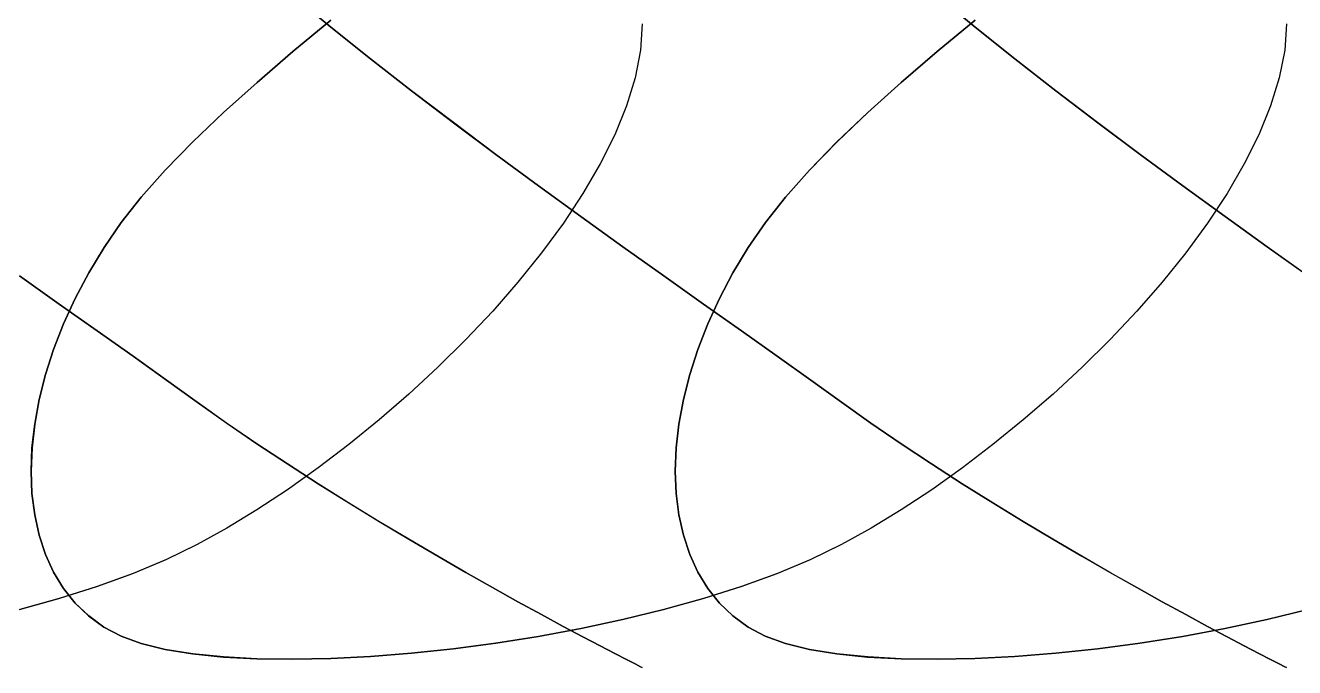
# Model space of a CAD drawing. Header units: metres. Extents: x -872 to 880, y -160 to 160.
# Drawn here: x -73.2 to 242, y -160 to -0.4 of the extents above; entities that cross this region are included whole.
import ezdxf

# ---------------------------------------------------------------- set-up
doc = ezdxf.new("R2010")
doc.units = ezdxf.units.M

msp = doc.modelspace()

# ---------------------------------------------------------------- linework, layer by layer
for p, q in [((2.662338, -0.846139, -311.76917), (-6.770493, 6.955189, -311.76917)), ((2.662338, -0.846139, -311.76917), (-6.770493, 6.955189, -311.76917)), ((-6.769531, 6.94967, -311.76917), (2.664345, -0.851257, -311.76917)), ((-6.769531, 6.94967, -311.76917), (2.664345, -0.851257, -311.76917)), ((162.66234, -0.846139, -311.76917), (153.2295, 6.955189, -311.76917)), ((162.66234, -0.846139, -311.76917), (153.2295, 6.955189, -311.76917)), ((153.23047, 6.94967, -311.76917), (162.66434, -0.851257, -311.76917)), ((153.23047, 6.94967, -311.76917), (162.66434, -0.851257, -311.76917)), ((-6.778473, -6.944762, -311.76917), (2.654007, 0.856816, -311.76917)), ((-6.778473, -6.944762, -311.76917), (2.654007, 0.856816, -311.76917)), ((2.669075, 0.860153, -311.76917), (-6.763939, -6.940898, -311.76917)), ((2.669075, 0.860153, -311.76917), (-6.763939, -6.940898, -311.76917)), ((153.22153, -6.944762, -311.76917), (162.654, 0.856816, -311.76917)), ((153.22153, -6.944762, -311.76917), (162.654, 0.856816, -311.76917)), ((162.66907, 0.860153, -311.76917), (153.23605, -6.940898, -311.76917)), ((162.66907, 0.860153, -311.76917), (153.23605, -6.940898, -311.76917)), ((12.511429, -8.734611, -311.76917), (2.662338, -0.846139, -311.76917)), ((12.511429, -8.734611, -311.76917), (2.662338, -0.846139, -311.76917)), ((2.664345, -0.851257, -311.76917), (12.514519, -8.739294, -311.76917)), ((2.664345, -0.851257, -311.76917), (12.514519, -8.739294, -311.76917)), ((80.000015, -0.004583, -311.76917), (79.54349, -6.60342, -311.76917)), ((80.000015, -0.004583, -311.76917), (79.54349, -6.60342, -311.76917)), ((172.51143, -8.734611, -311.76917), (162.66234, -0.846139, -311.76917)), ((172.51143, -8.734611, -311.76917), (162.66234, -0.846139, -311.76917)), ((162.66434, -0.851257, -311.76917), (172.51453, -8.739294, -311.76917)), ((162.66434, -0.851257, -311.76917), (172.51453, -8.739294, -311.76917)), ((240.00002, -0.004583, -311.76917), (239.54349, -6.60342, -311.76917)), ((240.00002, -0.004583, -311.76917), (239.54349, -6.60342, -311.76917)), ((-15.702042, -14.614841, -311.76917), (-6.778473, -6.944762, -311.76917)), ((-15.702042, -14.614841, -311.76917), (-6.778473, -6.944762, -311.76917)), ((-6.763939, -6.940898, -311.76917), (-15.688087, -14.610506, -311.76917)), ((-6.763939, -6.940898, -311.76917), (-15.688087, -14.610506, -311.76917)), ((22.68409, -16.665861, -311.76917), (12.511429, -8.734611, -311.76917)), ((22.68409, -16.665861, -311.76917), (12.511429, -8.734611, -311.76917)), ((12.514519, -8.739294, -311.76917), (22.68829, -16.670082, -311.76917)), ((12.514519, -8.739294, -311.76917), (22.68829, -16.670082, -311.76917)), ((79.54349, -6.60342, -311.76917), (78.20972, -13.429016, -311.76917)), ((79.54349, -6.60342, -311.76917), (78.20972, -13.429016, -311.76917)), ((144.29796, -14.614841, -311.76917), (153.22153, -6.944762, -311.76917)), ((144.29796, -14.614841, -311.76917), (153.22153, -6.944762, -311.76917)), ((153.23605, -6.940898, -311.76917), (144.31192, -14.610506, -311.76917)), ((153.23605, -6.940898, -311.76917), (144.31192, -14.610506, -311.76917)), ((182.68408, -16.665861, -311.76917), (172.51143, -8.734611, -311.76917)), ((182.68408, -16.665861, -311.76917), (172.51143, -8.734611, -311.76917)), ((172.51453, -8.739294, -311.76917), (182.6883, -16.670082, -311.76917)), ((172.51453, -8.739294, -311.76917), (182.6883, -16.670082, -311.76917)), ((239.54349, -6.60342, -311.76917), (238.20972, -13.429016, -311.76917)), ((239.54349, -6.60342, -311.76917), (238.20972, -13.429016, -311.76917)), ((-24.024033, -22.109055, -311.76917), (-15.702042, -14.614841, -311.76917)), ((-24.024033, -22.109055, -311.76917), (-15.702042, -14.614841, -311.76917)), ((-15.688087, -14.610506, -311.76917), (-24.010689, -22.104311, -311.76917)), ((-15.688087, -14.610506, -311.76917), (-24.010689, -22.104311, -311.76917)), ((78.20972, -13.429016, -311.76917), (76.05594, -20.441353, -311.76917)), ((78.20972, -13.429016, -311.76917), (76.05594, -20.441353, -311.76917)), ((135.97597, -22.109055, -311.76917), (144.29796, -14.614841, -311.76917)), ((135.97597, -22.109055, -311.76917), (144.29796, -14.614841, -311.76917)), ((144.31192, -14.610506, -311.76917), (135.98932, -22.104311, -311.76917)), ((144.31192, -14.610506, -311.76917), (135.98932, -22.104311, -311.76917)), ((238.20972, -13.429016, -311.76917), (236.05594, -20.441353, -311.76917)), ((238.20972, -13.429016, -311.76917), (236.05594, -20.441353, -311.76917)), ((33.08764, -24.595524, -311.76917), (22.68409, -16.665861, -311.76917)), ((33.08764, -24.595524, -311.76917), (22.68409, -16.665861, -311.76917)), ((22.68829, -16.670082, -311.76917), (33.092953, -24.599266, -311.76917)), ((22.68829, -16.670082, -311.76917), (33.092953, -24.599266, -311.76917)), ((193.08765, -24.595524, -311.76917), (182.68408, -16.665861, -311.76917)), ((193.08765, -24.595524, -311.76917), (182.68408, -16.665861, -311.76917)), ((182.6883, -16.670082, -311.76917), (193.09296, -24.599266, -311.76917)), ((182.6883, -16.670082, -311.76917), (193.09296, -24.599266, -311.76917)), ((76.05594, -20.441353, -311.76917), (73.139435, -27.60041, -311.76917)), ((76.05594, -20.441353, -311.76917), (73.139435, -27.60041, -311.76917)), ((236.05594, -20.441353, -311.76917), (233.13943, -27.60041, -311.76917)), ((236.05594, -20.441353, -311.76917), (233.13943, -27.60041, -311.76917)), ((-31.65178, -29.38303, -311.76917), (-24.024033, -22.109055, -311.76917)), ((-31.65178, -29.38303, -311.76917), (-24.024033, -22.109055, -311.76917)), ((-24.010689, -22.104311, -311.76917), (-31.639069, -29.377956, -311.76917)), ((-24.010689, -22.104311, -311.76917), (-31.639069, -29.377956, -311.76917)), ((43.62939, -32.479233, -311.76917), (33.08764, -24.595524, -311.76917)), ((43.62939, -32.479233, -311.76917), (33.08764, -24.595524, -311.76917)), ((33.092953, -24.599266, -311.76917), (43.635807, -32.482483, -311.76917)), ((33.092953, -24.599266, -311.76917), (43.635807, -32.482483, -311.76917)), ((128.34822, -29.38303, -311.76917), (135.97597, -22.109055, -311.76917)), ((128.34822, -29.38303, -311.76917), (135.97597, -22.109055, -311.76917)), ((135.98932, -22.104311, -311.76917), (128.36093, -29.377956, -311.76917)), ((135.98932, -22.104311, -311.76917), (128.36093, -29.377956, -311.76917)), ((203.6294, -32.479233, -311.76917), (193.08765, -24.595524, -311.76917)), ((203.6294, -32.479233, -311.76917), (193.08765, -24.595524, -311.76917)), ((193.09296, -24.599266, -311.76917), (203.6358, -32.482483, -311.76917)), ((193.09296, -24.599266, -311.76917), (203.6358, -32.482483, -311.76917)), ((73.139435, -27.60041, -311.76917), (69.517456, -34.866173, -311.76917)), ((73.139435, -27.60041, -311.76917), (69.517456, -34.866173, -311.76917)), ((233.13943, -27.60041, -311.76917), (229.51746, -34.866173, -311.76917)), ((233.13943, -27.60041, -311.76917), (229.51746, -34.866173, -311.76917)), ((-38.4926, -36.3924, -311.76917), (-31.65178, -29.38303, -311.76917)), ((-38.4926, -36.3924, -311.76917), (-31.65178, -29.38303, -311.76917)), ((-31.639069, -29.377956, -311.76917), (-38.480545, -36.387085, -311.76917)), ((-31.639069, -29.377956, -311.76917), (-38.480545, -36.387085, -311.76917)), ((121.5074, -36.3924, -311.76917), (128.34822, -29.38303, -311.76917)), ((121.5074, -36.3924, -311.76917), (128.34822, -29.38303, -311.76917)), ((128.36093, -29.377956, -311.76917), (121.519455, -36.387085, -311.76917)), ((128.36093, -29.377956, -311.76917), (121.519455, -36.387085, -311.76917)), ((54.21666, -40.27262, -311.76917), (43.62939, -32.479233, -311.76917)), ((54.21666, -40.27262, -311.76917), (43.62939, -32.479233, -311.76917)), ((43.635807, -32.482483, -311.76917), (54.224148, -40.27538, -311.76917)), ((43.635807, -32.482483, -311.76917), (54.224148, -40.27538, -311.76917)), ((214.21666, -40.27262, -311.76917), (203.6294, -32.479233, -311.76917)), ((214.21666, -40.27262, -311.76917), (203.6294, -32.479233, -311.76917)), ((203.6358, -32.482483, -311.76917), (214.22415, -40.27538, -311.76917)), ((203.6358, -32.482483, -311.76917), (214.22415, -40.27538, -311.76917)), ((-44.45382, -43.092793, -311.76917), (-38.4926, -36.3924, -311.76917)), ((-44.45382, -43.092793, -311.76917), (-38.4926, -36.3924, -311.76917)), ((-38.480545, -36.387085, -311.76917), (-44.442444, -43.087337, -311.76917)), ((-38.480545, -36.387085, -311.76917), (-44.442444, -43.087337, -311.76917)), ((69.517456, -34.866173, -311.76917), (65.24727, -42.198624, -311.76917)), ((69.517456, -34.866173, -311.76917), (65.24727, -42.198624, -311.76917)), ((115.54618, -43.092793, -311.76917), (121.5074, -36.3924, -311.76917)), ((115.54618, -43.092793, -311.76917), (121.5074, -36.3924, -311.76917)), ((121.519455, -36.387085, -311.76917), (115.557556, -43.087337, -311.76917)), ((121.519455, -36.387085, -311.76917), (115.557556, -43.087337, -311.76917)), ((229.51746, -34.866173, -311.76917), (225.24727, -42.198624, -311.76917)), ((229.51746, -34.866173, -311.76917), (225.24727, -42.198624, -311.76917)), ((64.75677, -47.93132, -311.76917), (54.21666, -40.27262, -311.76917)), ((64.75677, -47.93132, -311.76917), (54.21666, -40.27262, -311.76917)), ((54.224148, -40.27538, -311.76917), (64.765274, -47.933594, -311.76917)), ((54.224148, -40.27538, -311.76917), (64.765274, -47.933594, -311.76917)), ((224.75677, -47.93132, -311.76917), (214.21666, -40.27262, -311.76917)), ((224.75677, -47.93132, -311.76917), (214.21666, -40.27262, -311.76917)), ((214.22415, -40.27538, -311.76917), (224.76527, -47.933594, -311.76917)), ((214.22415, -40.27538, -311.76917), (224.76527, -47.933594, -311.76917)), ((-49.44278, -49.439835, -311.76917), (-44.45382, -43.092793, -311.76917)), ((-49.44278, -49.439835, -311.76917), (-44.45382, -43.092793, -311.76917)), ((-44.442444, -43.087337, -311.76917), (-49.432083, -49.434357, -311.76917)), ((-44.442444, -43.087337, -311.76917), (-49.432083, -49.434357, -311.76917)), ((65.24727, -42.198624, -311.76917), (60.38614, -49.557743, -311.76917)), ((65.24727, -42.198624, -311.76917), (60.38614, -49.557743, -311.76917)), ((110.55722, -49.439835, -311.76917), (115.54618, -43.092793, -311.76917)), ((110.55722, -49.439835, -311.76917), (115.54618, -43.092793, -311.76917)), ((115.557556, -43.087337, -311.76917), (110.56792, -49.434357, -311.76917)), ((115.557556, -43.087337, -311.76917), (110.56792, -49.434357, -311.76917)), ((225.24727, -42.198624, -311.76917), (220.38614, -49.557743, -311.76917)), ((225.24727, -42.198624, -311.76917), (220.38614, -49.557743, -311.76917)), ((-53.69124, -55.645027, -311.76917), (-49.44278, -49.439835, -311.76917)), ((-53.69124, -55.645027, -311.76917), (-49.44278, -49.439835, -311.76917)), ((-49.432083, -49.434357, -311.76917), (-53.681183, -55.639626, -311.76917)), ((-49.432083, -49.434357, -311.76917), (-53.681183, -55.639626, -311.76917)), ((60.38614, -49.557743, -311.76917), (54.991333, -56.903515, -311.76917)), ((60.38614, -49.557743, -311.76917), (54.991333, -56.903515, -311.76917)), ((75.15702, -55.410965, -311.76917), (64.75677, -47.93132, -311.76917)), ((75.15702, -55.410965, -311.76917), (64.75677, -47.93132, -311.76917)), ((64.765274, -47.933594, -311.76917), (75.16648, -55.412773, -311.76917)), ((64.765274, -47.933594, -311.76917), (75.16648, -55.412773, -311.76917)), ((106.30876, -55.645027, -311.76917), (110.55722, -49.439835, -311.76917)), ((106.30876, -55.645027, -311.76917), (110.55722, -49.439835, -311.76917)), ((110.56792, -49.434357, -311.76917), (106.31882, -55.639626, -311.76917)), ((110.56792, -49.434357, -311.76917), (106.31882, -55.639626, -311.76917)), ((220.38614, -49.557743, -311.76917), (214.99133, -56.903515, -311.76917)), ((220.38614, -49.557743, -311.76917), (214.99133, -56.903515, -311.76917)), ((235.15703, -55.410965, -311.76917), (224.75677, -47.93132, -311.76917)), ((235.15703, -55.410965, -311.76917), (224.75677, -47.93132, -311.76917)), ((224.76527, -47.933594, -311.76917), (235.16649, -55.412773, -311.76917)), ((224.76527, -47.933594, -311.76917), (235.16649, -55.412773, -311.76917)), ((-57.492783, -61.928253, -311.76917), (-53.69124, -55.645027, -311.76917)), ((-57.492783, -61.928253, -311.76917), (-53.69124, -55.645027, -311.76917)), ((-53.681183, -55.639626, -311.76917), (-57.483337, -61.92308, -311.76917)), ((-53.681183, -55.639626, -311.76917), (-57.483337, -61.92308, -311.76917)), ((85.32474, -62.66719, -311.76917), (75.15702, -55.410965, -311.76917)), ((85.32474, -62.66719, -311.76917), (75.15702, -55.410965, -311.76917)), ((75.16648, -55.412773, -311.76917), (85.33507, -62.668556, -311.76917)), ((75.16648, -55.412773, -311.76917), (85.33507, -62.668556, -311.76917)), ((102.50722, -61.928253, -311.76917), (106.30876, -55.645027, -311.76917)), ((102.50722, -61.928253, -311.76917), (106.30876, -55.645027, -311.76917)), ((106.31882, -55.639626, -311.76917), (102.51666, -61.92308, -311.76917)), ((106.31882, -55.639626, -311.76917), (102.51666, -61.92308, -311.76917)), ((245.32474, -62.66719, -311.76917), (235.15703, -55.410965, -311.76917)), ((245.32474, -62.66719, -311.76917), (235.15703, -55.410965, -311.76917)), ((235.16649, -55.412773, -311.76917), (245.33507, -62.668556, -311.76917)), ((235.16649, -55.412773, -311.76917), (245.33507, -62.668556, -311.76917)), ((54.991333, -56.903515, -311.76917), (49.120117, -64.19592, -311.76917)), ((54.991333, -56.903515, -311.76917), (49.120117, -64.19592, -311.76917)), ((214.99133, -56.903515, -311.76917), (209.12012, -64.19592, -311.76917)), ((214.99133, -56.903515, -311.76917), (209.12012, -64.19592, -311.76917)), ((-64.83276, -69.65563, -311.76917), (-74.67526, -62.66719, -311.76917)), ((-64.83276, -69.65563, -311.76917), (-74.67526, -62.66719, -311.76917)), ((-74.66493, -62.668556, -311.76917), (-64.82166, -69.656586, -311.76917)), ((-74.66493, -62.668556, -311.76917), (-64.82166, -69.656586, -311.76917)), ((-60.847366, -68.25776, -311.76917), (-57.492783, -61.928253, -311.76917)), ((-60.847366, -68.25776, -311.76917), (-57.492783, -61.928253, -311.76917)), ((-57.483337, -61.92308, -311.76917), (-60.838486, -68.25293, -311.76917)), ((-57.483337, -61.92308, -311.76917), (-60.838486, -68.25293, -311.76917)), ((95.16724, -69.65563, -311.76917), (85.32474, -62.66719, -311.76917)), ((95.16724, -69.65563, -311.76917), (85.32474, -62.66719, -311.76917)), ((85.33507, -62.668556, -311.76917), (95.17834, -69.656586, -311.76917)), ((85.33507, -62.668556, -311.76917), (95.17834, -69.656586, -311.76917)), ((99.15263, -68.25776, -311.76917), (102.50722, -61.928253, -311.76917)), ((99.15263, -68.25776, -311.76917), (102.50722, -61.928253, -311.76917)), ((102.51666, -61.92308, -311.76917), (99.161514, -68.25293, -311.76917)), ((102.51666, -61.92308, -311.76917), (99.161514, -68.25293, -311.76917)), ((49.120117, -64.19592, -311.76917), (42.829758, -71.39494, -311.76917)), ((49.120117, -64.19592, -311.76917), (42.829758, -71.39494, -311.76917)), ((209.12012, -64.19592, -311.76917), (202.82976, -71.39494, -311.76917)), ((209.12012, -64.19592, -311.76917), (202.82976, -71.39494, -311.76917)), ((-63.75496, -74.60178, -311.76917), (-60.847366, -68.25776, -311.76917)), ((-63.75496, -74.60178, -311.76917), (-60.847366, -68.25776, -311.76917)), ((-60.838486, -68.25293, -311.76917), (-63.746628, -74.597404, -311.76917)), ((-60.838486, -68.25293, -311.76917), (-63.746628, -74.597404, -311.76917)), ((96.24504, -74.60178, -311.76917), (99.15263, -68.25776, -311.76917)), ((96.24504, -74.60178, -311.76917), (99.15263, -68.25776, -311.76917)), ((99.161514, -68.25293, -311.76917), (96.25337, -74.597404, -311.76917)), ((99.161514, -68.25293, -311.76917), (96.25337, -74.597404, -311.76917)), ((-55.40817, -76.33192, -311.76917), (-64.83276, -69.65563, -311.76917)), ((-55.40817, -76.33192, -311.76917), (-64.83276, -69.65563, -311.76917)), ((-64.82166, -69.656586, -311.76917), (-55.396423, -76.332504, -311.76917)), ((-64.82166, -69.656586, -311.76917), (-55.396423, -76.332504, -311.76917)), ((42.829758, -71.39494, -311.76917), (36.177513, -78.46056, -311.76917)), ((42.829758, -71.39494, -311.76917), (36.177513, -78.46056, -311.76917)), ((104.59183, -76.33192, -311.76917), (95.16724, -69.65563, -311.76917)), ((104.59183, -76.33192, -311.76917), (95.16724, -69.65563, -311.76917)), ((95.17834, -69.656586, -311.76917), (104.60358, -76.332504, -311.76917)), ((95.17834, -69.656586, -311.76917), (104.60358, -76.332504, -311.76917)), ((202.82976, -71.39494, -311.76917), (196.17752, -78.46056, -311.76917)), ((202.82976, -71.39494, -311.76917), (196.17752, -78.46056, -311.76917)), ((-66.21553, -80.92857, -311.76917), (-63.75496, -74.60178, -311.76917)), ((-66.21553, -80.92857, -311.76917), (-63.75496, -74.60178, -311.76917)), ((-63.746628, -74.597404, -311.76917), (-66.20773, -80.92473, -311.76917)), ((-63.746628, -74.597404, -311.76917), (-66.20773, -80.92473, -311.76917)), ((93.78447, -80.92857, -311.76917), (96.24504, -74.60178, -311.76917)), ((93.78447, -80.92857, -311.76917), (96.24504, -74.60178, -311.76917)), ((96.25337, -74.597404, -311.76917), (93.79227, -80.92473, -311.76917)), ((96.25337, -74.597404, -311.76917), (93.79227, -80.92473, -311.76917)), ((-46.494167, -82.65169, -311.76917), (-55.40817, -76.33192, -311.76917)), ((-46.494167, -82.65169, -311.76917), (-55.40817, -76.33192, -311.76917)), ((-55.396423, -76.332504, -311.76917), (-46.48191, -82.65195, -311.76917)), ((-55.396423, -76.332504, -311.76917), (-46.48191, -82.65195, -311.76917)), ((36.177513, -78.46056, -311.76917), (29.22065, -85.35276, -311.76917)), ((36.177513, -78.46056, -311.76917), (29.22065, -85.35276, -311.76917)), ((113.50583, -82.65169, -311.76917), (104.59183, -76.33192, -311.76917)), ((113.50583, -82.65169, -311.76917), (104.59183, -76.33192, -311.76917)), ((104.60358, -76.332504, -311.76917), (113.51809, -82.65195, -311.76917)), ((104.60358, -76.332504, -311.76917), (113.51809, -82.65195, -311.76917)), ((196.17752, -78.46056, -311.76917), (189.22064, -85.35276, -311.76917)), ((196.17752, -78.46056, -311.76917), (189.22064, -85.35276, -311.76917)), ((-68.229034, -87.206375, -311.76917), (-66.21553, -80.92857, -311.76917)), ((-68.229034, -87.206375, -311.76917), (-66.21553, -80.92857, -311.76917)), ((-66.20773, -80.92473, -311.76917), (-68.22179, -87.20313, -311.76917)), ((-66.20773, -80.92473, -311.76917), (-68.22179, -87.20313, -311.76917)), ((91.770966, -87.206375, -311.76917), (93.78447, -80.92857, -311.76917)), ((91.770966, -87.206375, -311.76917), (93.78447, -80.92857, -311.76917)), ((93.79227, -80.92473, -311.76917), (91.77821, -87.20313, -311.76917)), ((93.79227, -80.92473, -311.76917), (91.77821, -87.20313, -311.76917)), ((-38.18344, -88.57057, -311.76917), (-46.494167, -82.65169, -311.76917)), ((-38.18344, -88.57057, -311.76917), (-46.494167, -82.65169, -311.76917)), ((-46.48191, -82.65195, -311.76917), (-38.17083, -88.570564, -311.76917)), ((-46.48191, -82.65195, -311.76917), (-38.17083, -88.570564, -311.76917)), ((121.81656, -88.57057, -311.76917), (113.50583, -82.65169, -311.76917)), ((121.81656, -88.57057, -311.76917), (113.50583, -82.65169, -311.76917)), ((113.51809, -82.65195, -311.76917), (121.82917, -88.570564, -311.76917)), ((113.51809, -82.65195, -311.76917), (121.82917, -88.570564, -311.76917)), ((-69.79544, -93.40343, -311.76917), (-68.229034, -87.206375, -311.76917)), ((-69.79544, -93.40343, -311.76917), (-68.229034, -87.206375, -311.76917)), ((-68.22179, -87.20313, -311.76917), (-69.78876, -93.40085, -311.76917)), ((-68.22179, -87.20313, -311.76917), (-69.78876, -93.40085, -311.76917)), ((29.22065, -85.35276, -311.76917), (22.016434, -92.031525, -311.76917)), ((29.22065, -85.35276, -311.76917), (22.016434, -92.031525, -311.76917)), ((90.20456, -93.40343, -311.76917), (91.770966, -87.206375, -311.76917)), ((90.20456, -93.40343, -311.76917), (91.770966, -87.206375, -311.76917)), ((91.77821, -87.20313, -311.76917), (90.21124, -93.40085, -311.76917)), ((91.77821, -87.20313, -311.76917), (90.21124, -93.40085, -311.76917)), ((189.22064, -85.35276, -311.76917), (182.01643, -92.031525, -311.76917)), ((189.22064, -85.35276, -311.76917), (182.01643, -92.031525, -311.76917)), ((-30.568707, -94.044205, -311.76917), (-38.18344, -88.57057, -311.76917)), ((-30.568707, -94.044205, -311.76917), (-38.18344, -88.57057, -311.76917)), ((-38.17083, -88.570564, -311.76917), (-30.555882, -94.04399, -311.76917)), ((-38.17083, -88.570564, -311.76917), (-30.555882, -94.04399, -311.76917)), ((129.43129, -94.044205, -311.76917), (121.81656, -88.57057, -311.76917)), ((129.43129, -94.044205, -311.76917), (121.81656, -88.57057, -311.76917)), ((121.82917, -88.570564, -311.76917), (129.44412, -94.04399, -311.76917)), ((121.82917, -88.570564, -311.76917), (129.44412, -94.04399, -311.76917)), ((-70.91472, -99.487976, -311.76917), (-69.79544, -93.40343, -311.76917)), ((-70.91472, -99.487976, -311.76917), (-69.79544, -93.40343, -311.76917)), ((-69.78876, -93.40085, -311.76917), (-70.908646, -99.4861, -311.76917)), ((-69.78876, -93.40085, -311.76917), (-70.908646, -99.4861, -311.76917)), ((-23.236706, -99.24807, -311.76917), (-30.568707, -94.044205, -311.76917)), ((-23.236706, -99.24807, -311.76917), (-30.568707, -94.044205, -311.76917)), ((-30.555882, -94.04399, -311.76917), (-23.223862, -99.24767, -311.76917)), ((-30.555882, -94.04399, -311.76917), (-23.223862, -99.24767, -311.76917)), ((22.016434, -92.031525, -311.76917), (14.622131, -98.45683, -311.76917)), ((22.016434, -92.031525, -311.76917), (14.622131, -98.45683, -311.76917)), ((89.08528, -99.487976, -311.76917), (90.20456, -93.40343, -311.76917)), ((89.08528, -99.487976, -311.76917), (90.20456, -93.40343, -311.76917)), ((90.21124, -93.40085, -311.76917), (89.091354, -99.4861, -311.76917)), ((90.21124, -93.40085, -311.76917), (89.091354, -99.4861, -311.76917)), ((136.76329, -99.24807, -311.76917), (129.43129, -94.044205, -311.76917)), ((136.76329, -99.24807, -311.76917), (129.43129, -94.044205, -311.76917)), ((129.44412, -94.04399, -311.76917), (136.77614, -99.24767, -311.76917)), ((129.44412, -94.04399, -311.76917), (136.77614, -99.24767, -311.76917)), ((182.01643, -92.031525, -311.76917), (174.62213, -98.45683, -311.76917)), ((182.01643, -92.031525, -311.76917), (174.62213, -98.45683, -311.76917)), ((-71.58682, -105.42826, -311.76917), (-70.91472, -99.487976, -311.76917)), ((-71.58682, -105.42826, -311.76917), (-70.91472, -99.487976, -311.76917)), ((-70.908646, -99.4861, -311.76917), (-71.58142, -105.42712, -311.76917)), ((-70.908646, -99.4861, -311.76917), (-71.58142, -105.42712, -311.76917)), ((-15.750694, -104.37364, -311.76917), (-23.236706, -99.24807, -311.76917)), ((-15.750694, -104.37364, -311.76917), (-23.236706, -99.24807, -311.76917)), ((-23.223862, -99.24767, -311.76917), (-15.737968, -104.37312, -311.76917)), ((-23.223862, -99.24767, -311.76917), (-15.737968, -104.37312, -311.76917)), ((14.622131, -98.45683, -311.76917), (7.095009, -104.58867, -311.76917)), ((14.622131, -98.45683, -311.76917), (7.095009, -104.58867, -311.76917)), ((88.41318, -105.42826, -311.76917), (89.08528, -99.487976, -311.76917)), ((88.41318, -105.42826, -311.76917), (89.08528, -99.487976, -311.76917)), ((89.091354, -99.4861, -311.76917), (88.41858, -105.42712, -311.76917)), ((89.091354, -99.4861, -311.76917), (88.41858, -105.42712, -311.76917)), ((144.2493, -104.37364, -311.76917), (136.76329, -99.24807, -311.76917)), ((144.2493, -104.37364, -311.76917), (136.76329, -99.24807, -311.76917)), ((136.77614, -99.24767, -311.76917), (144.26202, -104.37312, -311.76917)), ((136.77614, -99.24767, -311.76917), (144.26202, -104.37312, -311.76917)), ((174.62213, -98.45683, -311.76917), (167.095, -104.58867, -311.76917)), ((174.62213, -98.45683, -311.76917), (167.095, -104.58867, -311.76917)), ((-71.81172, -111.192535, -311.76917), (-71.58682, -105.42826, -311.76917)), ((-71.81172, -111.192535, -311.76917), (-71.58682, -105.42826, -311.76917)), ((-71.58142, -105.42712, -311.76917), (-71.80707, -111.19213, -311.76917)), ((-71.58142, -105.42712, -311.76917), (-71.80707, -111.19213, -311.76917)), ((-8.167984, -109.40053, -311.76917), (-15.750694, -104.37364, -311.76917)), ((-8.167984, -109.40053, -311.76917), (-15.750694, -104.37364, -311.76917)), ((-15.737968, -104.37312, -311.76917), (-8.155502, -109.39992, -311.76917)), ((-15.737968, -104.37312, -311.76917), (-8.155502, -109.39992, -311.76917)), ((7.095009, -104.58867, -311.76917), (-0.507675, -110.38702, -311.76917)), ((7.095009, -104.58867, -311.76917), (-0.507675, -110.38702, -311.76917)), ((88.18828, -111.192535, -311.76917), (88.41318, -105.42826, -311.76917)), ((88.18828, -111.192535, -311.76917), (88.41318, -105.42826, -311.76917)), ((88.41858, -105.42712, -311.76917), (88.19293, -111.19213, -311.76917)), ((88.41858, -105.42712, -311.76917), (88.19293, -111.19213, -311.76917)), ((151.83202, -109.40053, -311.76917), (144.2493, -104.37364, -311.76917)), ((151.83202, -109.40053, -311.76917), (144.2493, -104.37364, -311.76917)), ((144.26202, -104.37312, -311.76917), (151.8445, -109.39992, -311.76917)), ((144.26202, -104.37312, -311.76917), (151.8445, -109.39992, -311.76917)), ((167.095, -104.58867, -311.76917), (159.49232, -110.38702, -311.76917)), ((167.095, -104.58867, -311.76917), (159.49232, -110.38702, -311.76917)), ((-0.545883, -114.308334, -311.76917), (-8.167984, -109.40053, -311.76917)), ((-0.545883, -114.308334, -311.76917), (-8.167984, -109.40053, -311.76917)), ((-8.155502, -109.39992, -311.76917), (-0.533752, -114.30766, -311.76917)), ((-8.155502, -109.39992, -311.76917), (-0.533752, -114.30766, -311.76917)), ((159.45412, -114.308334, -311.76917), (151.83202, -109.40053, -311.76917)), ((159.45412, -114.308334, -311.76917), (151.83202, -109.40053, -311.76917)), ((151.8445, -109.39992, -311.76917), (159.46625, -114.30766, -311.76917)), ((151.8445, -109.39992, -311.76917), (159.46625, -114.30766, -311.76917)), ((-71.589386, -116.74904, -311.76917), (-71.81172, -111.192535, -311.76917)), ((-71.589386, -116.74904, -311.76917), (-71.81172, -111.192535, -311.76917)), ((-71.80707, -111.19213, -311.76917), (-71.58557, -116.74937, -311.76917)), ((-71.80707, -111.19213, -311.76917), (-71.58557, -116.74937, -311.76917)), ((-0.507675, -110.38702, -311.76917), (-8.128647, -115.81185, -311.76917)), ((-0.507675, -110.38702, -311.76917), (-8.128647, -115.81185, -311.76917)), ((88.410614, -116.74904, -311.76917), (88.18828, -111.192535, -311.76917)), ((88.410614, -116.74904, -311.76917), (88.18828, -111.192535, -311.76917)), ((88.19293, -111.19213, -311.76917), (88.41443, -116.74937, -311.76917)), ((88.19293, -111.19213, -311.76917), (88.41443, -116.74937, -311.76917)), ((159.49232, -110.38702, -311.76917), (151.87135, -115.81185, -311.76917)), ((159.49232, -110.38702, -311.76917), (151.87135, -115.81185, -311.76917)), ((-8.128647, -115.81185, -311.76917), (-15.710648, -120.823166, -311.76917)), ((-8.128647, -115.81185, -311.76917), (-15.710648, -120.823166, -311.76917)), ((7.058296, -119.076675, -311.76917), (-0.545883, -114.308334, -311.76917)), ((7.058296, -119.076675, -311.76917), (-0.545883, -114.308334, -311.76917)), ((-0.533752, -114.30766, -311.76917), (7.069969, -119.075966, -311.76917)), ((-0.533752, -114.30766, -311.76917), (7.069969, -119.075966, -311.76917)), ((151.87135, -115.81185, -311.76917), (144.28935, -120.823166, -311.76917)), ((151.87135, -115.81185, -311.76917), (144.28935, -120.823166, -311.76917)), ((167.05829, -119.076675, -311.76917), (159.45412, -114.308334, -311.76917)), ((167.05829, -119.076675, -311.76917), (159.45412, -114.308334, -311.76917)), ((159.46625, -114.30766, -311.76917), (167.06998, -119.075966, -311.76917)), ((159.46625, -114.30766, -311.76917), (167.06998, -119.075966, -311.76917)), ((-70.91977, -122.06601, -311.76917), (-71.589386, -116.74904, -311.76917)), ((-70.91977, -122.06601, -311.76917), (-71.589386, -116.74904, -311.76917)), ((-71.58557, -116.74937, -311.76917), (-70.916916, -122.067055, -311.76917)), ((-71.58557, -116.74937, -311.76917), (-70.916916, -122.067055, -311.76917)), ((14.58725, -123.68516, -311.76917), (7.058296, -119.076675, -311.76917)), ((14.58725, -123.68516, -311.76917), (7.058296, -119.076675, -311.76917)), ((7.069969, -119.075966, -311.76917), (14.598373, -123.68443, -311.76917)), ((7.069969, -119.075966, -311.76917), (14.598373, -123.68443, -311.76917)), ((89.08023, -122.06601, -311.76917), (88.410614, -116.74904, -311.76917)), ((89.08023, -122.06601, -311.76917), (88.410614, -116.74904, -311.76917)), ((88.41443, -116.74937, -311.76917), (89.083084, -122.067055, -311.76917)), ((88.41443, -116.74937, -311.76917), (89.083084, -122.067055, -311.76917)), ((174.58725, -123.68516, -311.76917), (167.05829, -119.076675, -311.76917)), ((174.58725, -123.68516, -311.76917), (167.05829, -119.076675, -311.76917)), ((167.06998, -119.075966, -311.76917), (174.59837, -123.68443, -311.76917)), ((167.06998, -119.075966, -311.76917), (174.59837, -123.68443, -311.76917)), ((-69.80286, -127.111694, -311.76917), (-70.91977, -122.06601, -311.76917)), ((-69.80286, -127.111694, -311.76917), (-70.91977, -122.06601, -311.76917)), ((-70.916916, -122.067055, -311.76917), (-69.80107, -127.11342, -311.76917)), ((-70.916916, -122.067055, -311.76917), (-69.80107, -127.11342, -311.76917)), ((-15.710648, -120.823166, -311.76917), (-23.196411, -125.380936, -311.76917)), ((-15.710648, -120.823166, -311.76917), (-23.196411, -125.380936, -311.76917)), ((90.19714, -127.111694, -311.76917), (89.08023, -122.06601, -311.76917)), ((90.19714, -127.111694, -311.76917), (89.08023, -122.06601, -311.76917)), ((89.083084, -122.067055, -311.76917), (90.19893, -127.11342, -311.76917)), ((89.083084, -122.067055, -311.76917), (90.19893, -127.11342, -311.76917)), ((144.28935, -120.823166, -311.76917), (136.80359, -125.380936, -311.76917)), ((144.28935, -120.823166, -311.76917), (136.80359, -125.380936, -311.76917)), ((-23.196411, -125.380936, -311.76917), (-30.528675, -129.44514, -311.76917)), ((-23.196411, -125.380936, -311.76917), (-30.528675, -129.44514, -311.76917)), ((21.983665, -128.11339, -311.76917), (14.58725, -123.68516, -311.76917)), ((21.983665, -128.11339, -311.76917), (14.58725, -123.68516, -311.76917)), ((14.598373, -123.68443, -311.76917), (21.994156, -128.11267, -311.76917)), ((14.598373, -123.68443, -311.76917), (21.994156, -128.11267, -311.76917)), ((136.80359, -125.380936, -311.76917), (129.47133, -129.44514, -311.76917)), ((136.80359, -125.380936, -311.76917), (129.47133, -129.44514, -311.76917)), ((181.98367, -128.11339, -311.76917), (174.58725, -123.68516, -311.76917)), ((181.98367, -128.11339, -311.76917), (174.58725, -123.68516, -311.76917)), ((174.59837, -123.68443, -311.76917), (181.99416, -128.11267, -311.76917)), ((174.59837, -123.68443, -311.76917), (181.99416, -128.11267, -311.76917)), ((-68.23859, -131.85434, -311.76917), (-69.80286, -127.111694, -311.76917)), ((-68.23859, -131.85434, -311.76917), (-69.80286, -127.111694, -311.76917)), ((-69.80107, -127.11342, -311.76917), (-68.23802, -131.85669, -311.76917)), ((-69.80107, -127.11342, -311.76917), (-68.23802, -131.85669, -311.76917)), ((29.190231, -132.34097, -311.76917), (21.983665, -128.11339, -311.76917)), ((29.190231, -132.34097, -311.76917), (21.983665, -128.11339, -311.76917)), ((21.994156, -128.11267, -311.76917), (29.20002, -132.34029, -311.76917)), ((21.994156, -128.11267, -311.76917), (29.20002, -132.34029, -311.76917)), ((91.76141, -131.85434, -311.76917), (90.19714, -127.111694, -311.76917)), ((91.76141, -131.85434, -311.76917), (90.19714, -127.111694, -311.76917)), ((90.19893, -127.11342, -311.76917), (91.76198, -131.85669, -311.76917)), ((90.19893, -127.11342, -311.76917), (91.76198, -131.85669, -311.76917)), ((189.19023, -132.34097, -311.76917), (181.98367, -128.11339, -311.76917)), ((189.19023, -132.34097, -311.76917), (181.98367, -128.11339, -311.76917)), ((181.99416, -128.11267, -311.76917), (189.20001, -132.34029, -311.76917)), ((181.99416, -128.11267, -311.76917), (189.20001, -132.34029, -311.76917)), ((-66.226944, -136.26219, -311.76917), (-68.23859, -131.85434, -311.76917)), ((-66.226944, -136.26219, -311.76917), (-68.23859, -131.85434, -311.76917)), ((-68.23802, -131.85669, -311.76917), (-66.22777, -136.2651, -311.76917)), ((-68.23802, -131.85669, -311.76917), (-66.22777, -136.2651, -311.76917)), ((-38.235683, -133.1305, -311.76917), (-30.62027, -129.43707, -311.76917)), ((-38.235683, -133.1305, -311.76917), (-30.62027, -129.43707, -311.76917)), ((-30.528675, -129.44514, -311.76917), (-38.144276, -133.13803, -311.76917)), ((-30.528675, -129.44514, -311.76917), (-38.144276, -133.13803, -311.76917)), ((36.149635, -136.34753, -311.76917), (29.190231, -132.34097, -311.76917)), ((36.149635, -136.34753, -311.76917), (29.190231, -132.34097, -311.76917)), ((29.20002, -132.34029, -311.76917), (36.15867, -136.3469, -311.76917)), ((29.20002, -132.34029, -311.76917), (36.15867, -136.3469, -311.76917)), ((93.773056, -136.26219, -311.76917), (91.76141, -131.85434, -311.76917)), ((93.773056, -136.26219, -311.76917), (91.76141, -131.85434, -311.76917)), ((91.76198, -131.85669, -311.76917), (93.77223, -136.2651, -311.76917)), ((91.76198, -131.85669, -311.76917), (93.77223, -136.2651, -311.76917)), ((121.76431, -133.1305, -311.76917), (129.37973, -129.43707, -311.76917)), ((121.76431, -133.1305, -311.76917), (129.37973, -129.43707, -311.76917)), ((129.47133, -129.44514, -311.76917), (121.85573, -133.13803, -311.76917)), ((129.47133, -129.44514, -311.76917), (121.85573, -133.13803, -311.76917)), ((196.14963, -136.34753, -311.76917), (189.19023, -132.34097, -311.76917)), ((196.14963, -136.34753, -311.76917), (189.19023, -132.34097, -311.76917)), ((189.20001, -132.34029, -311.76917), (196.15866, -136.3469, -311.76917)), ((189.20001, -132.34029, -311.76917), (196.15866, -136.3469, -311.76917)), ((-46.546772, -136.597, -311.76917), (-38.235683, -133.1305, -311.76917)), ((-46.546772, -136.597, -311.76917), (-38.235683, -133.1305, -311.76917)), ((-38.144276, -133.13803, -311.76917), (-46.456512, -136.60397, -311.76917)), ((-38.144276, -133.13803, -311.76917), (-46.456512, -136.60397, -311.76917)), ((113.45323, -136.597, -311.76917), (121.76431, -133.1305, -311.76917)), ((113.45323, -136.597, -311.76917), (121.76431, -133.1305, -311.76917)), ((121.85573, -133.13803, -311.76917), (113.54349, -136.60397, -311.76917)), ((121.85573, -133.13803, -311.76917), (113.54349, -136.60397, -311.76917)), ((-66.22777, -136.2651, -311.76917), (-63.770264, -140.30688, -311.76917)), ((-66.22777, -136.2651, -311.76917), (-63.770264, -140.30688, -311.76917)), ((-63.767883, -140.30348, -311.76917), (-66.226944, -136.26219, -311.76917)), ((-63.767883, -140.30348, -311.76917), (-66.226944, -136.26219, -311.76917)), ((-55.46087, -139.82957, -311.76917), (-46.546772, -136.597, -311.76917)), ((-55.46087, -139.82957, -311.76917), (-46.546772, -136.597, -311.76917)), ((-46.456512, -136.60397, -311.76917), (-55.372597, -139.8359, -311.76917)), ((-46.456512, -136.60397, -311.76917), (-55.372597, -139.8359, -311.76917)), ((42.804573, -140.11267, -311.76917), (36.149635, -136.34753, -311.76917)), ((42.804573, -140.11267, -311.76917), (36.149635, -136.34753, -311.76917)), ((36.15867, -136.3469, -311.76917), (42.812805, -140.11209, -311.76917)), ((36.15867, -136.3469, -311.76917), (42.812805, -140.11209, -311.76917)), ((93.77223, -136.2651, -311.76917), (96.22974, -140.30688, -311.76917)), ((93.77223, -136.2651, -311.76917), (96.22974, -140.30688, -311.76917)), ((96.23212, -140.30348, -311.76917), (93.773056, -136.26219, -311.76917)), ((96.23212, -140.30348, -311.76917), (93.773056, -136.26219, -311.76917)), ((104.53913, -139.82957, -311.76917), (113.45323, -136.597, -311.76917)), ((104.53913, -139.82957, -311.76917), (113.45323, -136.597, -311.76917)), ((113.54349, -136.60397, -311.76917), (104.6274, -139.8359, -311.76917)), ((113.54349, -136.60397, -311.76917), (104.6274, -139.8359, -311.76917)), ((202.80457, -140.11267, -311.76917), (196.14963, -136.34753, -311.76917)), ((202.80457, -140.11267, -311.76917), (196.14963, -136.34753, -311.76917)), ((196.15866, -136.3469, -311.76917), (202.8128, -140.11209, -311.76917)), ((196.15866, -136.3469, -311.76917), (202.8128, -140.11209, -311.76917)), ((-64.885315, -142.82117, -311.76917), (-55.46087, -139.82957, -311.76917)), ((-64.885315, -142.82117, -311.76917), (-55.46087, -139.82957, -311.76917)), ((-55.372597, -139.8359, -311.76917), (-64.799774, -142.82681, -311.76917)), ((-55.372597, -139.8359, -311.76917), (-64.799774, -142.82681, -311.76917)), ((-63.770264, -140.30688, -311.76917), (-60.86551, -143.95026, -311.76917)), ((-63.770264, -140.30688, -311.76917), (-60.86551, -143.95026, -311.76917)), ((-60.861374, -143.94646, -311.76917), (-63.767883, -140.30348, -311.76917)), ((-60.861374, -143.94646, -311.76917), (-63.767883, -140.30348, -311.76917)), ((49.097733, -143.616, -311.76917), (42.804573, -140.11267, -311.76917)), ((49.097733, -143.616, -311.76917), (42.804573, -140.11267, -311.76917)), ((42.812805, -140.11209, -311.76917), (49.105118, -143.61548, -311.76917)), ((42.812805, -140.11209, -311.76917), (49.105118, -143.61548, -311.76917)), ((95.114685, -142.82117, -311.76917), (104.53913, -139.82957, -311.76917)), ((95.114685, -142.82117, -311.76917), (104.53913, -139.82957, -311.76917)), ((104.6274, -139.8359, -311.76917), (95.200226, -142.82681, -311.76917)), ((104.6274, -139.8359, -311.76917), (95.200226, -142.82681, -311.76917)), ((96.22974, -140.30688, -311.76917), (99.13449, -143.95026, -311.76917)), ((96.22974, -140.30688, -311.76917), (99.13449, -143.95026, -311.76917)), ((99.138626, -143.94646, -311.76917), (96.23212, -140.30348, -311.76917)), ((99.138626, -143.94646, -311.76917), (96.23212, -140.30348, -311.76917)), ((209.09773, -143.616, -311.76917), (202.80457, -140.11267, -311.76917)), ((209.09773, -143.616, -311.76917), (202.80457, -140.11267, -311.76917)), ((202.8128, -140.11209, -311.76917), (209.10512, -143.61548, -311.76917)), ((202.8128, -140.11209, -311.76917), (209.10512, -143.61548, -311.76917)), ((-74.72743, -145.56474, -311.76917), (-64.885315, -142.82117, -311.76917)), ((-74.72743, -145.56474, -311.76917), (-64.885315, -142.82117, -311.76917)), ((-64.799774, -142.82681, -311.76917), (-74.645294, -145.56966, -311.76917)), ((-64.799774, -142.82681, -311.76917), (-74.645294, -145.56966, -311.76917)), ((-60.86551, -143.95026, -311.76917), (-57.51349, -147.16345, -311.76917)), ((-60.86551, -143.95026, -311.76917), (-57.51349, -147.16345, -311.76917)), ((-57.507385, -147.15936, -311.76917), (-60.861374, -143.94646, -311.76917)), ((-57.507385, -147.15936, -311.76917), (-60.861374, -143.94646, -311.76917)), ((54.9718, -146.83713, -311.76917), (49.097733, -143.616, -311.76917)), ((54.9718, -146.83713, -311.76917), (49.097733, -143.616, -311.76917)), ((49.105118, -143.61548, -311.76917), (54.978317, -146.83667, -311.76917)), ((49.105118, -143.61548, -311.76917), (54.978317, -146.83667, -311.76917)), ((85.27257, -145.56474, -311.76917), (95.114685, -142.82117, -311.76917)), ((85.27257, -145.56474, -311.76917), (95.114685, -142.82117, -311.76917)), ((95.200226, -142.82681, -311.76917), (85.354706, -145.56966, -311.76917)), ((95.200226, -142.82681, -311.76917), (85.354706, -145.56966, -311.76917)), ((99.13449, -143.95026, -311.76917), (102.48651, -147.16345, -311.76917)), ((99.13449, -143.95026, -311.76917), (102.48651, -147.16345, -311.76917)), ((102.492615, -147.15936, -311.76917), (99.138626, -143.94646, -311.76917)), ((102.492615, -147.15936, -311.76917), (99.138626, -143.94646, -311.76917)), ((214.9718, -146.83713, -311.76917), (209.09773, -143.616, -311.76917)), ((214.9718, -146.83713, -311.76917), (209.09773, -143.616, -311.76917)), ((209.10512, -143.61548, -311.76917), (214.97832, -146.83667, -311.76917)), ((209.10512, -143.61548, -311.76917), (214.97832, -146.83667, -311.76917)), ((-57.51349, -147.16345, -311.76917), (-53.714172, -149.91469, -311.76917)), ((-57.51349, -147.16345, -311.76917), (-53.714172, -149.91469, -311.76917)), ((-53.70587, -149.91045, -311.76917), (-57.507385, -147.15936, -311.76917)), ((-53.70587, -149.91045, -311.76917), (-57.507385, -147.15936, -311.76917)), ((60.369476, -149.75566, -311.76917), (54.9718, -146.83713, -311.76917)), ((60.369476, -149.75566, -311.76917), (54.9718, -146.83713, -311.76917)), ((54.978317, -146.83667, -311.76917), (60.375107, -149.75528, -311.76917)), ((54.978317, -146.83667, -311.76917), (60.375107, -149.75528, -311.76917)), ((64.70596, -150.27971, -311.76917), (75.10544, -148.05327, -311.76917)), ((64.70596, -150.27971, -311.76917), (75.10544, -148.05327, -311.76917)), ((75.1836, -148.0574, -311.76917), (64.779655, -150.28305, -311.76917)), ((75.1836, -148.0574, -311.76917), (64.779655, -150.28305, -311.76917)), ((75.10544, -148.05327, -311.76917), (85.27257, -145.56474, -311.76917)), ((75.10544, -148.05327, -311.76917), (85.27257, -145.56474, -311.76917)), ((85.354706, -145.56966, -311.76917), (75.1836, -148.0574, -311.76917)), ((85.354706, -145.56966, -311.76917), (75.1836, -148.0574, -311.76917)), ((102.48651, -147.16345, -311.76917), (106.28583, -149.91469, -311.76917)), ((102.48651, -147.16345, -311.76917), (106.28583, -149.91469, -311.76917)), ((106.29413, -149.91045, -311.76917), (102.492615, -147.15936, -311.76917)), ((106.29413, -149.91045, -311.76917), (102.492615, -147.15936, -311.76917)), ((220.36948, -149.75566, -311.76917), (214.9718, -146.83713, -311.76917)), ((220.36948, -149.75566, -311.76917), (214.9718, -146.83713, -311.76917)), ((214.97832, -146.83667, -311.76917), (220.3751, -149.75528, -311.76917)), ((214.97832, -146.83667, -311.76917), (220.3751, -149.75528, -311.76917)), ((224.70596, -150.27971, -311.76917), (235.10544, -148.05327, -311.76917)), ((224.70596, -150.27971, -311.76917), (235.10544, -148.05327, -311.76917)), ((235.1836, -148.0574, -311.76917), (224.77966, -150.28305, -311.76917)), ((235.1836, -148.0574, -311.76917), (224.77966, -150.28305, -311.76917)), ((235.10544, -148.05327, -311.76917), (245.27257, -145.56474, -311.76917)), ((235.10544, -148.05327, -311.76917), (245.27257, -145.56474, -311.76917)), ((245.3547, -145.56966, -311.76917), (235.1836, -148.0574, -311.76917)), ((245.3547, -145.56966, -311.76917), (235.1836, -148.0574, -311.76917)), ((-53.714172, -149.91469, -311.76917), (-49.467545, -152.17221, -311.76917)), ((-53.714172, -149.91469, -311.76917), (-49.467545, -152.17221, -311.76917)), ((-49.456833, -152.168, -311.76917), (-53.70587, -149.91045, -311.76917)), ((-49.456833, -152.168, -311.76917), (-53.70587, -149.91045, -311.76917)), ((54.166813, -152.23703, -311.76917), (64.70596, -150.27971, -311.76917)), ((54.166813, -152.23703, -311.76917), (64.70596, -150.27971, -311.76917)), ((64.779655, -150.28305, -311.76917), (54.235634, -152.23956, -311.76917)), ((64.779655, -150.28305, -311.76917), (54.235634, -152.23956, -311.76917)), ((65.233444, -152.35121, -311.76917), (60.369476, -149.75566, -311.76917)), ((65.233444, -152.35121, -311.76917), (60.369476, -149.75566, -311.76917)), ((60.375107, -149.75528, -311.76917), (65.23819, -152.3509, -311.76917)), ((60.375107, -149.75528, -311.76917), (65.23819, -152.3509, -311.76917)), ((106.28583, -149.91469, -311.76917), (110.532455, -152.17221, -311.76917)), ((106.28583, -149.91469, -311.76917), (110.532455, -152.17221, -311.76917)), ((110.54317, -152.168, -311.76917), (106.29413, -149.91045, -311.76917)), ((110.54317, -152.168, -311.76917), (106.29413, -149.91045, -311.76917)), ((214.16681, -152.23703, -311.76917), (224.70596, -150.27971, -311.76917)), ((214.16681, -152.23703, -311.76917), (224.70596, -150.27971, -311.76917)), ((224.77966, -150.28305, -311.76917), (214.23564, -152.23956, -311.76917)), ((224.77966, -150.28305, -311.76917), (214.23564, -152.23956, -311.76917)), ((225.23344, -152.35121, -311.76917), (220.36948, -149.75566, -311.76917)), ((225.23344, -152.35121, -311.76917), (220.36948, -149.75566, -311.76917)), ((220.3751, -149.75528, -311.76917), (225.23819, -152.3509, -311.76917)), ((220.3751, -149.75528, -311.76917), (225.23819, -152.3509, -311.76917)), ((-49.467545, -152.17221, -311.76917), (-44.480156, -153.99315, -311.76917)), ((-49.467545, -152.17221, -311.76917), (-44.480156, -153.99315, -311.76917)), ((-44.466583, -153.98906, -311.76917), (-49.456833, -152.168, -311.76917)), ((-44.466583, -153.98906, -311.76917), (-49.456833, -152.168, -311.76917)), ((-44.480156, -153.99315, -311.76917), (-38.5205, -155.46054, -311.76917)), ((-44.480156, -153.99315, -311.76917), (-38.5205, -155.46054, -311.76917)), ((-38.503372, -155.4567, -311.76917), (-44.466583, -153.98906, -311.76917)), ((-38.503372, -155.4567, -311.76917), (-44.466583, -153.98906, -311.76917)), ((33.040134, -155.31615, -311.76917), (43.580647, -153.91818, -311.76917)), ((33.040134, -155.31615, -311.76917), (43.580647, -153.91818, -311.76917)), ((43.644287, -153.9199, -311.76917), (33.098362, -155.31706, -311.76917)), ((43.644287, -153.9199, -311.76917), (33.098362, -155.31706, -311.76917)), ((43.580647, -153.91818, -311.76917), (54.166813, -152.23703, -311.76917)), ((43.580647, -153.91818, -311.76917), (54.166813, -152.23703, -311.76917)), ((54.235634, -152.23956, -311.76917), (43.644287, -153.9199, -311.76917)), ((54.235634, -152.23956, -311.76917), (43.644287, -153.9199, -311.76917)), ((69.50639, -154.6034, -311.76917), (65.233444, -152.35121, -311.76917)), ((69.50639, -154.6034, -311.76917), (65.233444, -152.35121, -311.76917)), ((65.23819, -152.3509, -311.76917), (69.510254, -154.60316, -311.76917)), ((65.23819, -152.3509, -311.76917), (69.510254, -154.60316, -311.76917)), ((110.532455, -152.17221, -311.76917), (115.519844, -153.99315, -311.76917)), ((110.532455, -152.17221, -311.76917), (115.519844, -153.99315, -311.76917)), ((115.53342, -153.98906, -311.76917), (110.54317, -152.168, -311.76917)), ((115.53342, -153.98906, -311.76917), (110.54317, -152.168, -311.76917)), ((115.519844, -153.99315, -311.76917), (121.4795, -155.46054, -311.76917)), ((115.519844, -153.99315, -311.76917), (121.4795, -155.46054, -311.76917)), ((121.49663, -155.4567, -311.76917), (115.53342, -153.98906, -311.76917)), ((121.49663, -155.4567, -311.76917), (115.53342, -153.98906, -311.76917)), ((193.04013, -155.31615, -311.76917), (203.58064, -153.91818, -311.76917)), ((193.04013, -155.31615, -311.76917), (203.58064, -153.91818, -311.76917)), ((203.64429, -153.9199, -311.76917), (193.09836, -155.31706, -311.76917)), ((203.64429, -153.9199, -311.76917), (193.09836, -155.31706, -311.76917)), ((203.58064, -153.91818, -311.76917), (214.16681, -152.23703, -311.76917)), ((203.58064, -153.91818, -311.76917), (214.16681, -152.23703, -311.76917)), ((214.23564, -152.23956, -311.76917), (203.64429, -153.9199, -311.76917)), ((214.23564, -152.23956, -311.76917), (203.64429, -153.9199, -311.76917)), ((229.5064, -154.6034, -311.76917), (225.23344, -152.35121, -311.76917)), ((229.5064, -154.6034, -311.76917), (225.23344, -152.35121, -311.76917)), ((225.23819, -152.3509, -311.76917), (229.51025, -154.60316, -311.76917)), ((225.23819, -152.3509, -311.76917), (229.51025, -154.60316, -311.76917)), ((-38.5205, -155.46054, -311.76917), (-31.681198, -156.58142, -311.76917)), ((-38.5205, -155.46054, -311.76917), (-31.681198, -156.58142, -311.76917)), ((-31.659958, -156.57791, -311.76917), (-38.503372, -155.4567, -311.76917)), ((-31.659958, -156.57791, -311.76917), (-38.503372, -155.4567, -311.76917)), ((-31.681198, -156.58142, -311.76917), (-24.054909, -157.36282, -311.76917)), ((-31.681198, -156.58142, -311.76917), (-24.054909, -157.36282, -311.76917)), ((-24.029099, -157.35974, -311.76917), (-31.659958, -156.57791, -311.76917)), ((-24.029099, -157.35974, -311.76917), (-31.659958, -156.57791, -311.76917)), ((-24.054909, -157.36282, -311.76917), (-15.734306, -157.81178, -311.76917)), ((-24.054909, -157.36282, -311.76917), (-15.734306, -157.81178, -311.76917)), ((-15.703537, -157.80922, -311.76917), (-24.029099, -157.35974, -311.76917)), ((-15.703537, -157.80922, -311.76917), (-24.029099, -157.35974, -311.76917)), ((2.619179, -157.74051, -311.76917), (12.466736, -157.23434, -311.76917)), ((2.619179, -157.74051, -311.76917), (12.466736, -157.23434, -311.76917)), ((12.513794, -157.23373, -311.76917), (2.66066, -157.7392, -311.76917)), ((12.513794, -157.23373, -311.76917), (2.66066, -157.7392, -311.76917)), ((12.466736, -157.23434, -311.76917), (22.637943, -156.42387, -311.76917)), ((12.466736, -157.23434, -311.76917), (22.637943, -156.42387, -311.76917)), ((22.690613, -156.42401, -311.76917), (12.513794, -157.23373, -311.76917)), ((22.690613, -156.42401, -311.76917), (12.513794, -157.23373, -311.76917)), ((22.637943, -156.42387, -311.76917), (33.040134, -155.31615, -311.76917)), ((22.637943, -156.42387, -311.76917), (33.040134, -155.31615, -311.76917)), ((33.098362, -155.31706, -311.76917), (22.690613, -156.42401, -311.76917)), ((33.098362, -155.31706, -311.76917), (22.690613, -156.42401, -311.76917)), ((73.13101, -156.4918, -311.76917), (69.50639, -154.6034, -311.76917)), ((73.13101, -156.4918, -311.76917), (69.50639, -154.6034, -311.76917)), ((69.510254, -154.60316, -311.76917), (73.13402, -156.49165, -311.76917)), ((69.510254, -154.60316, -311.76917), (73.13402, -156.49165, -311.76917)), ((76.04999, -157.99606, -311.76917), (73.13101, -156.4918, -311.76917)), ((76.04999, -157.99606, -311.76917), (73.13101, -156.4918, -311.76917)), ((73.13402, -156.49165, -311.76917), (76.05217, -157.99597, -311.76917)), ((73.13402, -156.49165, -311.76917), (76.05217, -157.99597, -311.76917)), ((121.4795, -155.46054, -311.76917), (128.3188, -156.58142, -311.76917)), ((121.4795, -155.46054, -311.76917), (128.3188, -156.58142, -311.76917)), ((128.34004, -156.57791, -311.76917), (121.49663, -155.4567, -311.76917)), ((128.34004, -156.57791, -311.76917), (121.49663, -155.4567, -311.76917)), ((128.3188, -156.58142, -311.76917), (135.9451, -157.36282, -311.76917)), ((128.3188, -156.58142, -311.76917), (135.9451, -157.36282, -311.76917)), ((135.9709, -157.35974, -311.76917), (128.34004, -156.57791, -311.76917)), ((135.9709, -157.35974, -311.76917), (128.34004, -156.57791, -311.76917)), ((135.9451, -157.36282, -311.76917), (144.26569, -157.81178, -311.76917)), ((135.9451, -157.36282, -311.76917), (144.26569, -157.81178, -311.76917)), ((144.29646, -157.80922, -311.76917), (135.9709, -157.35974, -311.76917)), ((144.29646, -157.80922, -311.76917), (135.9709, -157.35974, -311.76917)), ((162.61917, -157.74051, -311.76917), (172.46674, -157.23434, -311.76917)), ((162.61917, -157.74051, -311.76917), (172.46674, -157.23434, -311.76917)), ((172.5138, -157.23373, -311.76917), (162.66066, -157.7392, -311.76917)), ((172.5138, -157.23373, -311.76917), (162.66066, -157.7392, -311.76917)), ((172.46674, -157.23434, -311.76917), (182.63794, -156.42387, -311.76917)), ((172.46674, -157.23434, -311.76917), (182.63794, -156.42387, -311.76917)), ((182.69061, -156.42401, -311.76917), (172.5138, -157.23373, -311.76917)), ((182.69061, -156.42401, -311.76917), (172.5138, -157.23373, -311.76917)), ((182.63794, -156.42387, -311.76917), (193.04013, -155.31615, -311.76917)), ((182.63794, -156.42387, -311.76917), (193.04013, -155.31615, -311.76917)), ((193.09836, -155.31706, -311.76917), (182.69061, -156.42401, -311.76917)), ((193.09836, -155.31706, -311.76917), (182.69061, -156.42401, -311.76917)), ((233.13101, -156.4918, -311.76917), (229.5064, -154.6034, -311.76917)), ((233.13101, -156.4918, -311.76917), (229.5064, -154.6034, -311.76917)), ((229.51025, -154.60316, -311.76917), (233.13402, -156.49165, -311.76917)), ((229.51025, -154.60316, -311.76917), (233.13402, -156.49165, -311.76917)), ((236.04999, -157.99606, -311.76917), (233.13101, -156.4918, -311.76917)), ((236.04999, -157.99606, -311.76917), (233.13101, -156.4918, -311.76917)), ((233.13402, -156.49165, -311.76917), (236.05217, -157.99597, -311.76917)), ((233.13402, -156.49165, -311.76917), (236.05217, -157.99597, -311.76917)), ((-15.734306, -157.81178, -311.76917), (-6.812057, -157.93533, -311.76917)), ((-15.734306, -157.81178, -311.76917), (-6.812057, -157.93533, -311.76917)), ((-6.776032, -157.93336, -311.76917), (-15.703537, -157.80922, -311.76917)), ((-6.776032, -157.93336, -311.76917), (-15.703537, -157.80922, -311.76917)), ((-6.812057, -157.93533, -311.76917), (2.619179, -157.74051, -311.76917)), ((-6.812057, -157.93533, -311.76917), (2.619179, -157.74051, -311.76917)), ((2.66066, -157.7392, -311.76917), (-6.776032, -157.93336, -311.76917)), ((2.66066, -157.7392, -311.76917), (-6.776032, -157.93336, -311.76917)), ((78.206024, -159.09578, -311.76917), (76.04999, -157.99606, -311.76917)), ((78.206024, -159.09578, -311.76917), (76.04999, -157.99606, -311.76917)), ((76.05217, -157.99597, -311.76917), (78.20741, -159.09573, -311.76917)), ((76.05217, -157.99597, -311.76917), (78.20741, -159.09573, -311.76917)), ((79.541794, -159.77055, -311.76917), (78.206024, -159.09578, -311.76917)), ((79.541794, -159.77055, -311.76917), (78.206024, -159.09578, -311.76917)), ((78.20741, -159.09573, -311.76917), (79.54245, -159.77055, -311.76917)), ((78.20741, -159.09573, -311.76917), (79.54245, -159.77055, -311.76917)), ((79.999985, -160.00003, -311.76917), (79.541794, -159.77055, -311.76917)), ((79.999985, -160.00003, -311.76917), (79.541794, -159.77055, -311.76917)), ((79.54245, -159.77055, -311.76917), (79.999985, -160.00003, -311.76917)), ((79.54245, -159.77055, -311.76917), (79.999985, -160.00003, -311.76917)), ((144.26569, -157.81178, -311.76917), (153.18794, -157.93533, -311.76917)), ((144.26569, -157.81178, -311.76917), (153.18794, -157.93533, -311.76917)), ((153.22397, -157.93336, -311.76917), (144.29646, -157.80922, -311.76917)), ((153.22397, -157.93336, -311.76917), (144.29646, -157.80922, -311.76917)), ((153.18794, -157.93533, -311.76917), (162.61917, -157.74051, -311.76917)), ((153.18794, -157.93533, -311.76917), (162.61917, -157.74051, -311.76917)), ((162.66066, -157.7392, -311.76917), (153.22397, -157.93336, -311.76917)), ((162.66066, -157.7392, -311.76917), (153.22397, -157.93336, -311.76917)), ((238.20602, -159.09578, -311.76917), (236.04999, -157.99606, -311.76917)), ((238.20602, -159.09578, -311.76917), (236.04999, -157.99606, -311.76917)), ((236.05217, -157.99597, -311.76917), (238.20741, -159.09573, -311.76917)), ((236.05217, -157.99597, -311.76917), (238.20741, -159.09573, -311.76917)), ((239.5418, -159.77055, -311.76917), (238.20602, -159.09578, -311.76917)), ((239.5418, -159.77055, -311.76917), (238.20602, -159.09578, -311.76917)), ((238.20741, -159.09573, -311.76917), (239.54245, -159.77055, -311.76917)), ((238.20741, -159.09573, -311.76917), (239.54245, -159.77055, -311.76917)), ((239.99998, -160.00003, -311.76917), (239.5418, -159.77055, -311.76917)), ((239.99998, -160.00003, -311.76917), (239.5418, -159.77055, -311.76917)), ((239.54245, -159.77055, -311.76917), (239.99998, -160.00003, -311.76917)), ((239.54245, -159.77055, -311.76917), (239.99998, -160.00003, -311.76917))]:
    msp.add_line(p, q)

doc.saveas('drawing.dxf')
